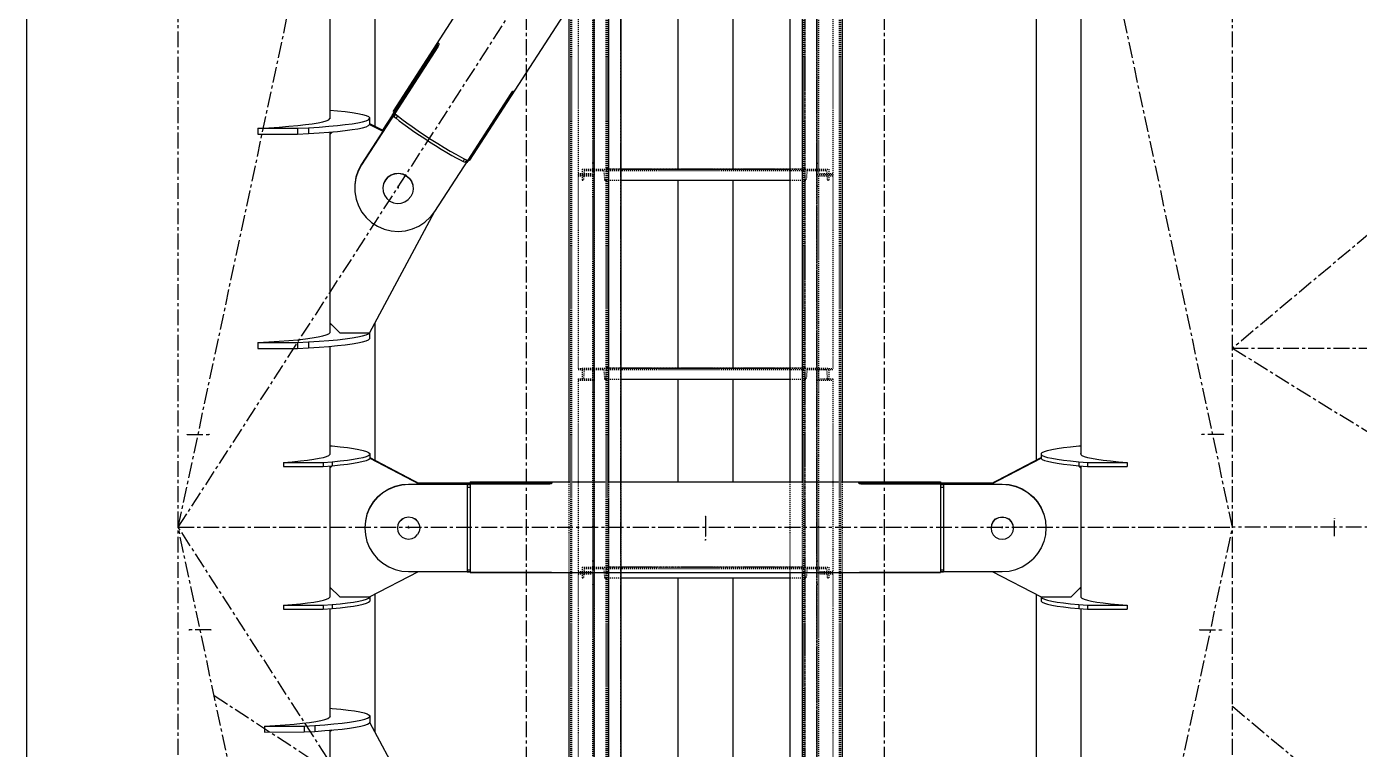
# Model space of a CAD drawing. Header units: millimetres. Extents: x 5143 to 30813, y 232 to 21408.
# Drawn here: x 22824 to 23494, y 7429 to 7792 of the extents above; entities that cross this region are included whole.
import ezdxf

# ---------------------------------------------------------------- set-up
doc = ezdxf.new("R2010")
doc.units = ezdxf.units.MM
doc.header["$LTSCALE"] = 0.25
for name, pattern in [('CENTER', [50.8, 31.75, -6.35, 6.35, -6.35]), ('XKITLINE00', [0]), ('XKITLINE02', [4, 2, -2]), ('XKITLINE03', [6, 3, -1, 1, -1])]:
    doc.linetypes.add(name, pattern=pattern)

msp = doc.modelspace()

# ---------------------------------------------------------------- linework, layer by layer
at = {"color": 8, "linetype": 'CENTER'}
for p, q in [((25173.61, 9090.27), (23430, 7630.27)), ((22900, 7286.23), (22900, 8951.04)), ((23430, 7286.23), (23430, 8951.04)), ((22900, 7540.27), (23075, 8360.27)), ((22900, 7540.27), (23430, 8360.27)), ((23430, 7540.27), (23255, 8360.27)), ((23075, 6431.43), (23075, 8100.54)), ((23255, 6431.43), (23255, 8100.54)), ((23010.5, 7711.75), (23010.5, 7710.72)), ((23430, 7630.27), (24815.89, 7630.27)), ((23430, 7630.27), (23720.98, 7450.27)), ((22904.48, 7586.93), (22915.43, 7586.96)), ((23425.51, 7586.93), (23414.56, 7586.96)), ((23165, 7545.81), (23165, 7535.82)), ((23165, 7543.85), (23165, 7533.86)), ((23481.24, 7535.77), (23481.24, 7544.77)), ((23075, 6720.27), (22900, 7540.27)), ((23430, 6720.27), (22900, 7540.27)), ((22900, 7540.27), (23430, 7540.27)), ((23015.8, 7539.92), (23015.8, 7540.63)), ((23255, 6720.27), (23430, 7540.27)), ((23314.2, 7540.63), (23314.2, 7539.92)), ((23672.68, 7540.27), (23430, 7540.27)), ((22916.48, 7488.7), (22905.53, 7488.67)), ((23413.51, 7488.7), (23424.46, 7488.67)), ((22918.04, 7455.72), (23351.52, 7172.55)), ((23430, 7450.27), (25173.61, 5990.27))]:
    msp.add_line(p, q, dxfattribs=at)
at = {"color": 8, "linetype": 'XKITLINE00'}
for p, q in [((22823.8, 8951.04), (22823.8, 7286.23)), ((22976.2, 8319.33), (22976.2, 7745.64)), ((23283.6, 8175.84), (23007.97, 7749.39)), ((23322.02, 8151.16), (23046.39, 7724.71)), ((23353.8, 8150.56), (23353.8, 7576.88)), ((22998.8, 7906.14), (22998.8, 7741.85)), ((23331.2, 7906.14), (23331.2, 7573.97)), ((23151.2, 7814.77), (23151.2, 7720.27)), ((23178.8, 7814.77), (23178.8, 7720.27)), ((23030.52, 7782.06), (22992.17, 7722.73)), ((23029.89, 7782.48), (23008.22, 7748.96)), ((23030.52, 7781.92), (23008.85, 7748.4)), ((23030.52, 7781.82), (23008.85, 7748.3)), ((23030.1, 7782.79), (23029.89, 7782.48)), ((23029.89, 7782.48), (23030.52, 7782.07)), ((23030.3, 7783.08), (23030.1, 7782.79)), ((23030.1, 7782.79), (23030.81, 7782.33)), ((23030.49, 7783.31), (23030.3, 7783.08)), ((23030.58, 7783.42), (23030.49, 7783.31)), ((23030.72, 7782.15), (23030.52, 7781.82)), ((23030.52, 7782.07), (23030.63, 7782)), ((23030.52, 7782.06), (23030.52, 7781.92)), ((23030.52, 7782.06), (23030.62, 7781.99)), ((23030.52, 7781.92), (23030.56, 7781.89)), ((23030.58, 7783.42), (23030.67, 7783.48)), ((23030.67, 7783.48), (23030.84, 7783.55)), ((23030.88, 7782.48), (23030.72, 7782.15)), ((23030.84, 7783.55), (23030.98, 7783.55)), ((23031, 7782.8), (23030.88, 7782.48)), ((23030.98, 7783.55), (23031.06, 7783.46)), ((23031.08, 7783.07), (23031, 7782.8)), ((23031.06, 7783.46), (23031.1, 7783.3)), ((23031.1, 7783.3), (23031.08, 7783.07)), ((23067.17, 7758.28), (23045.5, 7724.76)), ((23067.8, 7758.12), (23046.14, 7724.6)), ((23067.38, 7758.6), (23067.17, 7758.28)), ((23067.29, 7758.45), (23067.8, 7758.12)), ((23067.61, 7758.89), (23067.38, 7758.6)), ((23067.51, 7758.76), (23067.99, 7758.45)), ((23067.83, 7759.14), (23067.61, 7758.89)), ((23068.01, 7758.44), (23067.8, 7758.12)), ((23067.83, 7759.14), (23068.04, 7759.34)), ((23068.19, 7758.74), (23068.01, 7758.44)), ((23068.04, 7759.34), (23068.21, 7759.46)), ((23068.35, 7759), (23068.19, 7758.74)), ((23068.21, 7759.46), (23068.34, 7759.52)), ((23068.34, 7759.52), (23068.43, 7759.49)), ((23068.41, 7759.12), (23068.35, 7759)), ((23068.44, 7759.22), (23068.41, 7759.12)), ((23068.43, 7759.49), (23068.46, 7759.39)), ((23068.46, 7759.39), (23068.44, 7759.22)), ((22974.43, 7744.61), (22975.62, 7745.13)), ((22975.62, 7745.13), (22976.22, 7745.66)), ((22976.2, 7749.99), (22980.04, 7749.64)), ((22976.2, 7746.22), (22976.22, 7746.2)), ((22976.22, 7746.2), (22976.22, 7745.66)), ((22980.04, 7749.64), (22983.97, 7749.21)), ((22983.97, 7749.21), (22987.4, 7748.75)), ((22987.4, 7748.75), (22990.3, 7748.26)), ((22990.3, 7748.26), (22992.65, 7747.76)), ((23008.85, 7748.31), (22992.17, 7722.5)), ((22992.65, 7747.76), (22994.43, 7747.25)), ((22994.43, 7747.25), (22995.62, 7746.73)), ((22994.43, 7744.61), (22995.62, 7745.13)), ((22995.62, 7746.73), (22996.22, 7746.2)), ((22995.62, 7745.13), (22996.22, 7745.66)), ((22996.22, 7746.2), (22996.22, 7745.66)), ((22996.22, 7745.66), (22996.22, 7742.67)), ((23007.71, 7747.57), (23002.72, 7739.85)), ((23007.79, 7747.45), (23002.84, 7739.79)), ((23007.58, 7747.86), (23007.63, 7747.69)), ((23008.38, 7748.85), (23007.63, 7747.69)), ((23007.63, 7747.69), (23007.8, 7747.45)), ((23008.61, 7748.71), (23007.8, 7747.45)), ((23007.8, 7747.45), (23008.04, 7747.29)), ((23007.97, 7749.39), (23008.22, 7748.96)), ((23008.22, 7748.96), (23008.85, 7748.55)), ((23009.18, 7747.98), (23008.42, 7746.8)), ((23008.42, 7746.8), (23009.52, 7745.83)), ((23008.61, 7748.71), (23008.85, 7748.55)), ((23008.85, 7748.4), (23008.85, 7748.31)), ((23008.85, 7748.4), (23008.9, 7748.36)), ((23008.85, 7748.3), (23009.13, 7748.03)), ((23009.13, 7748.03), (23010.54, 7746.83)), ((23010.3, 7747.04), (23009.52, 7745.83)), ((23009.52, 7745.83), (23011.05, 7744.61)), ((23010.54, 7746.83), (23012.46, 7745.34)), ((23012.46, 7745.34), (23014.83, 7743.6)), ((22939.95, 7740.81), (22945.55, 7741.11)), ((22939.95, 7740.81), (22959.95, 7740.81)), ((22939.95, 7740.81), (22939.95, 7737.82)), ((22945.55, 7741.11), (22950.79, 7741.44)), ((22950.79, 7741.44), (22955.63, 7741.81)), ((22955.63, 7741.81), (22960.04, 7742.22)), ((22959.95, 7740.81), (22965.55, 7741.11)), ((22959.95, 7740.81), (22959.95, 7737.82)), ((22959.95, 7737.82), (22965.55, 7738.11)), ((22960.04, 7742.22), (22963.97, 7742.65)), ((22963.97, 7742.65), (22967.4, 7743.11)), ((22965.55, 7741.11), (22970.79, 7741.44)), ((22965.55, 7741.11), (22965.55, 7738.11)), ((22965.55, 7738.11), (22970.79, 7738.45)), ((22967.4, 7743.11), (22970.3, 7743.59)), ((22970.3, 7743.59), (22972.65, 7744.09)), ((22970.79, 7741.44), (22975.63, 7741.81)), ((22970.79, 7738.45), (22975.63, 7738.82)), ((22972.65, 7744.09), (22974.43, 7744.61)), ((22975.63, 7741.81), (22980.04, 7742.22)), ((22975.63, 7738.82), (22980.04, 7739.23)), ((22976.2, 7737.72), (22977.47, 7738.99)), ((22976.2, 7738.19), (22976.95, 7738.94)), ((22976.2, 7738.88), (22976.2, 7737.95)), ((22976.2, 7737.95), (22976.2, 7737.72)), ((22980.04, 7742.22), (22983.97, 7742.65)), ((22980.04, 7739.23), (22983.97, 7739.66)), ((22983.97, 7742.65), (22987.4, 7743.11)), ((22983.97, 7739.66), (22987.4, 7740.12)), ((22987.4, 7743.11), (22990.3, 7743.59)), ((22987.4, 7740.12), (22990.3, 7740.6)), ((22990.3, 7743.59), (22992.65, 7744.09)), ((22990.3, 7740.6), (22992.65, 7741.1)), ((22992.65, 7744.09), (22994.43, 7744.61)), ((22992.65, 7741.1), (22994.43, 7741.62)), ((22994.43, 7741.62), (22995.62, 7742.14)), ((22995.62, 7742.14), (22996.22, 7742.67)), ((22996.22, 7743.16), (23003.11, 7739.65)), ((22996.22, 7742.69), (23002.88, 7739.3)), ((23011.05, 7744.61), (23012.96, 7743.17)), ((23012.96, 7743.17), (23015.21, 7741.54)), ((23014.83, 7743.6), (23017.57, 7741.66)), ((23015.21, 7741.54), (23017.75, 7739.76)), ((23017.57, 7741.66), (23020.61, 7739.57)), ((23017.75, 7739.76), (23020.5, 7737.89)), ((23020.61, 7739.57), (23023.84, 7737.42)), ((22939.95, 7737.82), (22959.95, 7737.82)), ((22976.2, 7737.72), (22976.2, 7643.01)), ((23020.5, 7737.89), (23023.39, 7735.96)), ((23023.39, 7735.96), (23026.37, 7734.03)), ((23023.84, 7737.42), (23027.18, 7735.25)), ((23026.37, 7734.03), (23029.34, 7732.14)), ((23027.18, 7735.25), (23030.51, 7733.13)), ((23029.34, 7732.14), (23032.24, 7730.35)), ((23030.51, 7733.13), (23033.75, 7731.14)), ((23045.5, 7724.76), (23028.82, 7698.95)), ((23032.24, 7730.35), (23034.98, 7728.69)), ((23033.75, 7731.14), (23036.78, 7729.32)), ((23034.98, 7728.69), (23037.52, 7727.21)), ((23036.78, 7729.32), (23039.52, 7727.74)), ((23037.52, 7727.21), (23039.77, 7725.95)), ((23039.52, 7727.74), (23041.89, 7726.44)), ((23039.77, 7725.95), (23041.68, 7724.93)), ((23041.68, 7724.93), (23043.21, 7724.19)), ((23041.89, 7726.44), (23043.81, 7725.46)), ((23043.98, 7725.39), (23043.21, 7724.19)), ((23043.81, 7725.46), (23045.23, 7724.84)), ((23045.07, 7724.91), (23044.31, 7723.74)), ((23045.75, 7724.85), (23044.93, 7723.6)), ((23045.85, 7724.79), (23045.1, 7723.62)), ((23045.23, 7724.84), (23045.5, 7724.76)), ((23045.62, 7724.94), (23046.14, 7724.6)), ((23045.62, 7724.94), (23045.75, 7724.85)), ((23046.14, 7724.6), (23046.39, 7724.71)), ((22990.48, 7719.56), (22989.33, 7716.16)), ((22990.48, 7719.33), (22989.33, 7715.93)), ((22992.17, 7722.73), (22990.48, 7719.56)), ((22992.17, 7722.5), (22990.48, 7719.33)), ((22990.48, 7719.56), (22990.48, 7719.33)), ((22992.17, 7722.73), (22992.17, 7722.5)), ((23007.02, 7717.46), (23008.89, 7718.13)), ((23007.02, 7717.4), (23008.89, 7718.07)), ((23007.02, 7717.4), (23008.89, 7718.07)), ((23007.02, 7717.34), (23008.89, 7718)), ((23008.89, 7718.13), (23010.87, 7718.29)), ((23008.89, 7718.07), (23010.87, 7718.23)), ((23008.89, 7718.07), (23010.87, 7718.23)), ((23008.89, 7718), (23010.87, 7718.17)), ((23010.87, 7718.29), (23012.82, 7717.94)), ((23010.87, 7718.23), (23012.82, 7717.88)), ((23010.87, 7718.23), (23012.82, 7717.88)), ((23010.87, 7718.17), (23012.82, 7717.81)), ((23012.82, 7717.94), (23014.61, 7717.09)), ((23012.82, 7717.88), (23014.61, 7717.03)), ((23012.82, 7717.88), (23014.61, 7717.03)), ((23043.21, 7724.19), (23044.31, 7723.74)), ((23044.8, 7723.68), (23044.93, 7723.6)), ((23044.93, 7723.6), (23045.1, 7723.62)), ((22989.33, 7716.16), (22988.76, 7712.62)), ((22989.33, 7715.93), (22988.76, 7712.38)), ((22988.76, 7712.62), (22988.76, 7712.38)), ((22988.76, 7712.38), (22988.78, 7708.79)), ((23003.26, 7713.04), (23002.9, 7711.09)), ((23003.26, 7712.98), (23002.9, 7711.03)), ((23003.26, 7712.98), (23002.9, 7711.03)), ((23003.26, 7712.91), (23002.9, 7710.97)), ((23004.11, 7714.83), (23003.26, 7713.04)), ((23004.11, 7714.77), (23003.26, 7712.98)), ((23004.11, 7714.77), (23003.26, 7712.98)), ((23004.11, 7714.7), (23003.26, 7712.91)), ((23005.39, 7716.34), (23004.11, 7714.83)), ((23005.39, 7716.27), (23004.11, 7714.77)), ((23005.39, 7716.27), (23004.11, 7714.77)), ((23005.39, 7716.21), (23004.11, 7714.7)), ((23004.11, 7714.83), (23004.11, 7714.77)), ((23004.11, 7714.77), (23004.11, 7714.7)), ((23005.39, 7716.34), (23007.02, 7717.46)), ((23005.39, 7716.27), (23007.02, 7717.4)), ((23005.39, 7716.27), (23007.02, 7717.4)), ((23005.39, 7716.21), (23007.02, 7717.34)), ((23012.82, 7717.81), (23014.61, 7716.97)), ((23014.61, 7717.09), (23014.61, 7717.03)), ((23014.61, 7717.09), (23016.13, 7715.81)), ((23014.61, 7717.03), (23016.13, 7715.75)), ((23014.61, 7717.03), (23016.13, 7715.75)), ((23014.61, 7717.03), (23014.61, 7716.97)), ((23014.61, 7716.97), (23016.13, 7715.69)), ((23016.13, 7715.81), (23017.25, 7714.19)), ((23016.13, 7715.75), (23017.25, 7714.13)), ((23016.13, 7715.75), (23017.25, 7714.13)), ((23016.13, 7715.69), (23017.25, 7714.06)), ((23017.25, 7714.19), (23017.92, 7712.33)), ((23017.25, 7714.13), (23017.92, 7712.26)), ((23017.25, 7714.13), (23017.92, 7712.26)), ((23017.25, 7714.06), (23017.92, 7712.2)), ((23017.92, 7712.2), (23018.09, 7710.23)), ((23151.2, 7714.77), (23151.2, 7620.27)), ((23178.8, 7714.77), (23178.8, 7620.27)), ((22988.78, 7708.79), (22989.4, 7705.26)), ((22989.4, 7705.26), (22990.59, 7701.87)), ((23002.9, 7710.97), (23003.07, 7709)), ((23003.07, 7709), (23003.74, 7707.13)), ((23003.74, 7707.13), (23004.87, 7705.51)), ((23004.87, 7705.51), (23006.38, 7704.23)), ((23013.97, 7703.86), (23015.6, 7704.99)), ((23016.88, 7706.49), (23015.6, 7704.99)), ((23017.73, 7708.28), (23016.88, 7706.49)), ((23018.09, 7710.23), (23017.73, 7708.28)), ((22990.59, 7701.87), (22992.32, 7698.72)), ((22992.32, 7698.72), (22994.55, 7695.9)), ((23028.62, 7698.69), (22996.2, 7638.03)), ((23006.38, 7704.23), (23008.17, 7703.38)), ((23008.17, 7703.38), (23010.12, 7703.03)), ((23010.12, 7703.03), (23012.1, 7703.19)), ((23012.1, 7703.19), (23013.97, 7703.86)), ((23028.82, 7698.95), (23026.63, 7696.11)), ((22994.55, 7695.9), (22997.21, 7693.49)), ((22997.21, 7693.49), (23000.24, 7691.55)), ((23000.24, 7691.55), (23003.55, 7690.13)), ((23017.7, 7690.22), (23020.99, 7691.68)), ((23020.99, 7691.68), (23023.99, 7693.66)), ((23023.99, 7693.66), (23026.63, 7696.11)), ((23003.55, 7690.13), (23007.04, 7689.27)), ((23007.04, 7689.27), (23010.63, 7688.99)), ((23010.63, 7688.99), (23014.22, 7689.31)), ((23014.22, 7689.31), (23017.7, 7690.22)), ((22974.43, 7636.94), (22975.62, 7637.47)), ((22975.62, 7637.47), (22976.22, 7638)), ((22976.2, 7643.01), (22976.2, 7637.98)), ((22976.2, 7643.01), (22981.2, 7638.03)), ((22976.2, 7642.33), (22976.95, 7642.26)), ((22976.2, 7638.55), (22976.22, 7638.53)), ((22976.22, 7638.53), (22976.22, 7638)), ((22981.2, 7638.03), (22996.2, 7638.03)), ((22994.43, 7636.94), (22995.62, 7637.47)), ((22995.62, 7637.47), (22996.22, 7638)), ((22996.22, 7638.08), (22996.22, 7638)), ((22996.22, 7638), (22996.22, 7635.01)), ((22998.8, 7642.89), (22998.8, 7573.97)), ((22939.95, 7633.14), (22945.55, 7633.44)), ((22939.95, 7633.14), (22959.95, 7633.14)), ((22939.95, 7633.14), (22939.95, 7630.15)), ((22945.55, 7633.44), (22950.79, 7633.78)), ((22950.79, 7633.78), (22955.63, 7634.15)), ((22955.63, 7634.15), (22960.04, 7634.55)), ((22959.95, 7633.14), (22965.55, 7633.44)), ((22959.95, 7633.14), (22959.95, 7630.15)), ((22960.04, 7634.55), (22963.97, 7634.99)), ((22963.97, 7634.99), (22967.4, 7635.45)), ((22965.55, 7633.44), (22970.79, 7633.78)), ((22965.55, 7633.44), (22965.55, 7630.45)), ((22965.55, 7630.45), (22970.79, 7630.79)), ((22967.4, 7635.45), (22970.3, 7635.93)), ((22970.3, 7635.93), (22972.65, 7636.43)), ((22970.79, 7633.78), (22975.63, 7634.15)), ((22970.79, 7630.79), (22975.63, 7631.16)), ((22972.65, 7636.43), (22974.43, 7636.94)), ((22975.63, 7634.15), (22980.04, 7634.55)), ((22975.63, 7631.16), (22980.04, 7631.56)), ((22976.2, 7631.21), (22976.2, 7576.88)), ((22980.04, 7634.55), (22983.97, 7634.99)), ((22980.04, 7631.56), (22983.97, 7632)), ((22983.97, 7634.99), (22987.4, 7635.45)), ((22983.97, 7632), (22987.4, 7632.46)), ((22987.4, 7635.45), (22990.3, 7635.93)), ((22987.4, 7632.46), (22990.3, 7632.94)), ((22990.3, 7635.93), (22992.65, 7636.43)), ((22990.3, 7632.94), (22992.65, 7633.44)), ((22992.65, 7636.43), (22994.43, 7636.94)), ((22992.65, 7633.44), (22994.43, 7633.95)), ((22994.43, 7633.95), (22995.62, 7634.48)), ((22995.62, 7634.48), (22996.22, 7635.01)), ((22939.95, 7630.15), (22959.95, 7630.15)), ((22959.95, 7630.15), (22965.55, 7630.45)), ((23151.2, 7614.77), (23151.2, 7563.05)), ((23178.8, 7614.77), (23178.8, 7563.05)), ((22976.2, 7581.22), (22977.34, 7581.13)), ((22976.2, 7577.44), (22976.23, 7577.41)), ((22976.23, 7577.41), (22976.23, 7576.9)), ((22977.34, 7581.13), (22981.4, 7580.73)), ((22981.4, 7580.73), (22985.01, 7580.31)), ((22985.01, 7580.31), (22988.16, 7579.86)), ((22988.16, 7579.86), (22990.81, 7579.4)), ((22990.81, 7579.4), (22992.96, 7578.92)), ((22992.96, 7578.92), (22994.59, 7578.42)), ((22994.59, 7578.42), (22995.68, 7577.92)), ((22995.68, 7577.92), (22996.23, 7577.41)), ((22996.23, 7577.41), (22996.23, 7576.9)), ((23333.76, 7577.41), (23334.31, 7577.92)), ((23333.76, 7577.41), (23333.76, 7576.9)), ((23334.31, 7577.92), (23335.4, 7578.42)), ((23335.4, 7578.42), (23337.03, 7578.92)), ((23337.03, 7578.92), (23339.18, 7579.4)), ((23339.18, 7579.4), (23341.83, 7579.86)), ((23341.83, 7579.86), (23344.98, 7580.31)), ((23344.98, 7580.31), (23348.59, 7580.73)), ((23348.59, 7580.73), (23352.65, 7581.13)), ((23352.65, 7581.13), (23353.8, 7581.22)), ((23353.76, 7577.41), (23353.8, 7577.44)), ((23353.76, 7577.41), (23353.76, 7576.9)), ((22952.88, 7572.83), (22957.34, 7573.19)), ((22952.88, 7572.83), (22952.88, 7570.83)), ((22952.88, 7572.83), (22972.88, 7572.83)), ((22952.88, 7570.83), (22972.88, 7570.83)), ((22957.34, 7573.19), (22961.4, 7573.59)), ((22961.4, 7573.59), (22965.01, 7574.01)), ((22965.01, 7574.01), (22968.16, 7574.46)), ((22968.16, 7574.46), (22970.81, 7574.92)), ((22970.81, 7574.92), (22972.96, 7575.4)), ((22972.88, 7572.83), (22977.34, 7573.19)), ((22972.88, 7572.83), (22972.88, 7570.83)), ((22972.88, 7570.83), (22977.34, 7571.2)), ((22972.96, 7575.4), (22974.59, 7575.9)), ((22974.59, 7575.9), (22975.68, 7576.4)), ((22975.68, 7576.4), (22976.23, 7576.9)), ((22976.2, 7570.02), (22977.38, 7571.2)), ((22976.2, 7570.34), (22977.03, 7571.17)), ((22976.2, 7571.11), (22976.2, 7570.18)), ((22977.34, 7573.19), (22981.4, 7573.59)), ((22977.34, 7573.19), (22977.34, 7571.2)), ((22977.34, 7571.2), (22981.4, 7571.6)), ((22981.4, 7573.59), (22985.01, 7574.01)), ((22981.4, 7571.6), (22985.01, 7572.02)), ((22985.01, 7574.01), (22988.16, 7574.46)), ((22985.01, 7572.02), (22988.16, 7572.46)), ((22988.16, 7574.46), (22990.81, 7574.92)), ((22988.16, 7572.46), (22990.81, 7572.93)), ((22990.81, 7574.92), (22992.96, 7575.4)), ((22990.81, 7572.93), (22992.96, 7573.41)), ((22992.96, 7575.4), (22994.59, 7575.9)), ((22992.96, 7573.41), (22994.59, 7573.9)), ((22994.59, 7575.9), (22995.68, 7576.4)), ((22994.59, 7573.9), (22995.68, 7574.4)), ((22995.68, 7576.4), (22996.23, 7576.9)), ((22995.68, 7574.4), (22996.23, 7574.91)), ((22996.23, 7576.9), (22996.23, 7574.91)), ((22996.23, 7575.31), (23021.86, 7562.01)), ((22996.23, 7574.99), (23021.25, 7562.01)), ((23308.13, 7562.01), (23333.76, 7575.31)), ((23308.74, 7562.01), (23333.76, 7574.99)), ((23333.76, 7576.9), (23333.76, 7574.91)), ((23333.76, 7576.9), (23334.31, 7576.4)), ((23333.76, 7574.91), (23334.31, 7574.4)), ((23334.31, 7576.4), (23335.4, 7575.9)), ((23334.31, 7574.4), (23335.4, 7573.9)), ((23335.4, 7575.9), (23337.03, 7575.4)), ((23335.4, 7573.9), (23337.03, 7573.41)), ((23337.03, 7575.4), (23339.18, 7574.92)), ((23337.03, 7573.41), (23339.18, 7572.93)), ((23339.18, 7574.92), (23341.83, 7574.46)), ((23339.18, 7572.93), (23341.83, 7572.46)), ((23341.83, 7574.46), (23344.98, 7574.01)), ((23341.83, 7572.46), (23344.98, 7572.02)), ((23344.98, 7574.01), (23348.59, 7573.59)), ((23344.98, 7572.02), (23348.59, 7571.6)), ((23348.59, 7573.59), (23352.65, 7573.19)), ((23348.59, 7571.6), (23352.65, 7571.2)), ((23352.61, 7571.2), (23353.8, 7570.02)), ((23352.65, 7573.19), (23352.65, 7571.2)), ((23352.65, 7573.19), (23357.11, 7572.83)), ((23352.65, 7571.2), (23357.11, 7570.83)), ((23352.96, 7571.17), (23353.8, 7570.34)), ((23353.76, 7576.9), (23354.31, 7576.4)), ((23353.8, 7571.11), (23353.8, 7570.18)), ((23354.31, 7576.4), (23355.4, 7575.9)), ((23355.4, 7575.9), (23357.03, 7575.4)), ((23357.03, 7575.4), (23359.18, 7574.92)), ((23357.11, 7572.83), (23357.11, 7570.83)), ((23357.11, 7572.83), (23377.11, 7572.83)), ((23357.11, 7570.83), (23377.11, 7570.83)), ((23359.18, 7574.92), (23361.83, 7574.46)), ((23361.83, 7574.46), (23364.98, 7574.01)), ((23364.98, 7574.01), (23368.59, 7573.59)), ((23368.59, 7573.59), (23372.65, 7573.19)), ((23372.65, 7573.19), (23377.11, 7572.83)), ((23377.11, 7572.83), (23377.11, 7570.83)), ((22976.2, 7570.18), (22976.2, 7570.02)), ((22976.2, 7570.02), (22976.2, 7510.21)), ((23353.8, 7570.18), (23353.8, 7570.02)), ((23353.8, 7570.02), (23353.8, 7510.21)), ((23000.24, 7555.59), (23002.86, 7557.82)), ((23000.24, 7555.43), (23002.86, 7557.66)), ((23002.86, 7557.82), (23005.81, 7559.62)), ((23002.86, 7557.66), (23005.81, 7559.46)), ((23005.81, 7559.62), (23009, 7560.94)), ((23005.81, 7559.46), (23009, 7560.78)), ((23009, 7560.94), (23012.35, 7561.74)), ((23009, 7560.78), (23012.35, 7561.58)), ((23012.35, 7561.74), (23015.8, 7562.01)), ((23012.35, 7561.58), (23015.8, 7561.85)), ((23012.35, 7561.74), (23012.35, 7561.58)), ((23015.8, 7562.01), (23046.8, 7562.01)), ((23015.8, 7562.01), (23015.8, 7561.85)), ((23015.8, 7561.85), (23046.8, 7561.85)), ((23020.8, 7562.56), (23045.3, 7562.56)), ((23021.1, 7562.4), (23045.3, 7562.4)), ((23045.3, 7562.62), (23046.8, 7562.62)), ((23045.3, 7562.62), (23045.3, 7562.02)), ((23045.3, 7562.43), (23046.8, 7562.43)), ((23045.3, 7562.24), (23046.8, 7562.24)), ((23045.3, 7561.71), (23045.3, 7520.14)), ((23045.3, 7561.71), (23046.8, 7561.71)), ((23045.3, 7560.43), (23046.8, 7560.43)), ((23046.8, 7563.05), (23283.2, 7563.05)), ((23046.8, 7563.05), (23046.8, 7562.18)), ((23046.8, 7562.66), (23086.8, 7562.66)), ((23046.8, 7562.24), (23046.8, 7562.18)), ((23046.8, 7562.18), (23046.8, 7521.67)), ((23046.8, 7562.18), (23086.8, 7562.18)), ((23086.8, 7562.66), (23087.11, 7562.65)), ((23086.8, 7562.66), (23086.8, 7562.18)), ((23086.8, 7562.18), (23087.11, 7562.19)), ((23087.11, 7562.65), (23087.39, 7562.63)), ((23087.11, 7562.65), (23087.11, 7562.19)), ((23087.11, 7562.19), (23087.39, 7562.24)), ((23087.39, 7562.63), (23087.63, 7562.59)), ((23087.39, 7562.24), (23087.63, 7562.31)), ((23087.63, 7562.59), (23087.8, 7562.55)), ((23087.63, 7562.31), (23087.8, 7562.39)), ((23087.8, 7562.55), (23087.88, 7562.5)), ((23087.8, 7562.39), (23087.88, 7562.45)), ((23087.88, 7562.5), (23087.88, 7562.45)), ((23242.11, 7562.5), (23242.19, 7562.55)), ((23242.11, 7562.5), (23242.11, 7562.45)), ((23242.11, 7562.45), (23242.19, 7562.39)), ((23242.19, 7562.55), (23242.36, 7562.59)), ((23242.19, 7562.39), (23242.36, 7562.31)), ((23242.36, 7562.59), (23242.6, 7562.63)), ((23242.36, 7562.31), (23242.6, 7562.24)), ((23242.6, 7562.63), (23242.89, 7562.65)), ((23242.6, 7562.24), (23242.89, 7562.19)), ((23242.89, 7562.65), (23243.2, 7562.66)), ((23242.89, 7562.65), (23242.89, 7562.19)), ((23242.89, 7562.19), (23243.2, 7562.18)), ((23243.2, 7562.66), (23283.2, 7562.66)), ((23243.2, 7562.66), (23243.2, 7562.18)), ((23243.2, 7562.18), (23283.2, 7562.18)), ((23283.2, 7563.05), (23283.2, 7562.18)), ((23283.2, 7562.62), (23284.7, 7562.62)), ((23283.2, 7562.43), (23284.7, 7562.43)), ((23283.2, 7562.24), (23283.2, 7562.18)), ((23283.2, 7562.24), (23284.7, 7562.24)), ((23283.2, 7562.18), (23283.2, 7521.67)), ((23283.2, 7562.01), (23314.2, 7562.01)), ((23283.2, 7561.85), (23314.2, 7561.85)), ((23283.2, 7561.71), (23284.7, 7561.71)), ((23283.2, 7560.43), (23284.7, 7560.43)), ((23284.7, 7562.62), (23284.7, 7562.56)), ((23284.7, 7562.56), (23309.19, 7562.56)), ((23284.7, 7562.56), (23284.7, 7562.02)), ((23284.7, 7562.4), (23308.89, 7562.4)), ((23284.7, 7561.71), (23284.7, 7520.14)), ((23314.2, 7562.01), (23317.64, 7561.74)), ((23314.2, 7562.01), (23314.2, 7561.85)), ((23314.2, 7561.85), (23317.64, 7561.58)), ((23317.64, 7561.74), (23317.64, 7561.58)), ((23317.64, 7561.74), (23320.99, 7560.94)), ((23317.64, 7561.58), (23320.99, 7560.78)), ((23320.99, 7560.94), (23324.18, 7559.62)), ((23320.99, 7560.78), (23324.18, 7559.46)), ((23324.18, 7559.62), (23327.13, 7557.82)), ((23324.18, 7559.46), (23327.13, 7557.66)), ((23327.13, 7557.82), (23329.75, 7555.59)), ((23327.13, 7557.66), (23329.75, 7555.43)), ((22998, 7552.97), (22996.19, 7550.03)), ((22998, 7552.81), (22996.19, 7549.88)), ((23000.24, 7555.59), (22998, 7552.97)), ((23000.24, 7555.43), (22998, 7552.81)), ((23329.75, 7555.59), (23331.99, 7552.97)), ((23329.75, 7555.43), (23331.99, 7552.81)), ((23331.99, 7552.97), (23333.8, 7550.03)), ((23331.99, 7552.81), (23333.8, 7549.88)), ((22994.87, 7546.85), (22994.07, 7543.51)), ((22994.87, 7546.7), (22994.07, 7543.35)), ((22996.19, 7550.03), (22994.87, 7546.85)), ((22996.19, 7549.88), (22994.87, 7546.7)), ((23011.26, 7543.2), (23012.5, 7544.44)), ((23011.26, 7543.14), (23012.5, 7544.37)), ((23012.5, 7544.44), (23014.06, 7545.23)), ((23012.5, 7544.37), (23014.06, 7545.17)), ((23014.06, 7545.23), (23015.8, 7545.5)), ((23014.06, 7545.17), (23015.8, 7545.44)), ((23015.8, 7545.5), (23015.8, 7545.44)), ((23015.8, 7545.5), (23017.53, 7545.23)), ((23015.8, 7545.44), (23017.53, 7545.17)), ((23017.53, 7545.23), (23019.09, 7544.44)), ((23017.53, 7545.17), (23019.09, 7544.37)), ((23019.09, 7544.44), (23020.33, 7543.2)), ((23019.09, 7544.37), (23020.33, 7543.14)), ((23309.66, 7543.2), (23310.9, 7544.44)), ((23309.66, 7543.14), (23310.9, 7544.37)), ((23309.66, 7543.14), (23310.9, 7544.37)), ((23309.66, 7543.08), (23310.9, 7544.31)), ((23310.9, 7544.44), (23312.46, 7545.23)), ((23310.9, 7544.37), (23312.46, 7545.17)), ((23310.9, 7544.37), (23312.46, 7545.17)), ((23310.9, 7544.31), (23312.46, 7545.1)), ((23312.46, 7545.23), (23314.2, 7545.5)), ((23312.46, 7545.17), (23314.2, 7545.44)), ((23312.46, 7545.17), (23314.2, 7545.44)), ((23312.46, 7545.1), (23314.2, 7545.38)), ((23314.2, 7545.5), (23314.2, 7545.44)), ((23314.2, 7545.5), (23315.93, 7545.23)), ((23314.2, 7545.44), (23315.93, 7545.17)), ((23314.2, 7545.44), (23314.2, 7545.38)), ((23314.2, 7545.44), (23315.93, 7545.17)), ((23314.2, 7545.38), (23315.93, 7545.1)), ((23315.93, 7545.23), (23317.49, 7544.44)), ((23315.93, 7545.17), (23317.49, 7544.37)), ((23315.93, 7545.17), (23317.49, 7544.37)), ((23315.93, 7545.1), (23317.49, 7544.31)), ((23317.49, 7544.44), (23318.73, 7543.2)), ((23317.49, 7544.37), (23318.73, 7543.14)), ((23317.49, 7544.37), (23318.73, 7543.14)), ((23317.49, 7544.31), (23318.73, 7543.08)), ((23333.8, 7550.03), (23335.12, 7546.85)), ((23333.8, 7549.88), (23335.12, 7546.7)), ((23335.12, 7546.85), (23335.92, 7543.51)), ((23335.12, 7546.7), (23335.92, 7543.35)), ((22994.07, 7543.51), (22993.8, 7540.08)), ((22994.07, 7543.35), (22993.8, 7539.92)), ((22993.8, 7539.92), (22994.07, 7536.49)), ((23010.47, 7541.65), (23010.2, 7539.92)), ((23010.47, 7541.58), (23010.2, 7539.86)), ((23010.2, 7539.86), (23010.47, 7538.13)), ((23011.26, 7543.2), (23010.47, 7541.65)), ((23011.26, 7543.14), (23010.47, 7541.58)), ((23010.47, 7538.13), (23011.26, 7536.58)), ((23020.33, 7543.2), (23021.12, 7541.65)), ((23020.33, 7543.14), (23021.12, 7541.58)), ((23021.12, 7538.13), (23020.33, 7536.58)), ((23021.12, 7541.65), (23021.4, 7539.92)), ((23021.12, 7541.58), (23021.4, 7539.86)), ((23021.4, 7539.86), (23021.12, 7538.13)), ((23308.87, 7541.65), (23308.6, 7539.92)), ((23308.87, 7541.58), (23308.6, 7539.86)), ((23308.87, 7541.58), (23308.6, 7539.86)), ((23308.87, 7541.52), (23308.6, 7539.79)), ((23308.6, 7539.79), (23308.87, 7538.07)), ((23309.66, 7543.2), (23308.87, 7541.65)), ((23309.66, 7543.14), (23308.87, 7541.58)), ((23309.66, 7543.14), (23308.87, 7541.58)), ((23309.66, 7543.08), (23308.87, 7541.52)), ((23308.87, 7538.07), (23309.66, 7536.51)), ((23318.73, 7543.2), (23319.52, 7541.65)), ((23318.73, 7543.14), (23319.52, 7541.58)), ((23318.73, 7543.14), (23319.52, 7541.58)), ((23318.73, 7543.08), (23319.52, 7541.52)), ((23319.52, 7538.07), (23318.73, 7536.51)), ((23319.52, 7541.65), (23319.8, 7539.92)), ((23319.52, 7541.58), (23319.8, 7539.86)), ((23319.52, 7541.58), (23319.8, 7539.86)), ((23319.52, 7541.52), (23319.8, 7539.79)), ((23319.8, 7539.79), (23319.52, 7538.07)), ((23335.92, 7543.51), (23336.2, 7540.08)), ((23335.92, 7543.35), (23336.2, 7539.92)), ((23336.2, 7539.92), (23335.92, 7536.49)), ((22994.07, 7536.49), (22994.87, 7533.14)), ((22994.87, 7533.14), (22996.19, 7529.96)), ((23011.26, 7536.58), (23012.5, 7535.34)), ((23012.5, 7535.34), (23014.06, 7534.55)), ((23014.06, 7534.55), (23015.8, 7534.27)), ((23015.8, 7534.27), (23017.53, 7534.55)), ((23017.53, 7534.55), (23019.09, 7535.34)), ((23019.09, 7535.34), (23020.33, 7536.58)), ((23309.66, 7536.51), (23310.9, 7535.28)), ((23310.9, 7535.28), (23312.46, 7534.48)), ((23312.46, 7534.48), (23314.2, 7534.21)), ((23314.2, 7534.21), (23315.93, 7534.48)), ((23315.93, 7534.48), (23317.49, 7535.28)), ((23317.49, 7535.28), (23318.73, 7536.51)), ((23335.12, 7533.14), (23333.8, 7529.96)), ((23335.92, 7536.49), (23335.12, 7533.14)), ((22996.19, 7529.96), (22998, 7527.03)), ((22998, 7527.03), (23000.24, 7524.41)), ((23000.24, 7524.41), (23002.86, 7522.18)), ((23327.13, 7522.18), (23329.75, 7524.41)), ((23331.99, 7527.03), (23329.75, 7524.41)), ((23333.8, 7529.96), (23331.99, 7527.03)), ((22996.2, 7505.23), (23020.8, 7517.99)), ((23002.86, 7522.18), (23005.81, 7520.38)), ((23005.81, 7520.38), (23009, 7519.06)), ((23009, 7519.06), (23012.35, 7518.26)), ((23012.35, 7518.26), (23015.8, 7517.99)), ((23015.8, 7517.99), (23046.8, 7517.99)), ((23045.3, 7520.14), (23045.3, 7518.11)), ((23045.3, 7518.85), (23046.8, 7518.85)), ((23045.3, 7518.11), (23046.8, 7518.11)), ((23045.3, 7517.99), (23045.3, 7517.93)), ((23045.3, 7517.93), (23046.8, 7517.93)), ((23046.8, 7521.67), (23046.8, 7517.65)), ((23046.8, 7517.65), (23086.8, 7517.65)), ((23046.8, 7517.65), (23046.8, 7517.52)), ((23046.8, 7517.52), (23086.8, 7517.52)), ((23046.8, 7517.52), (23046.8, 7517.5)), ((23046.8, 7517.52), (23046.8, 7517.5)), ((23046.8, 7517.5), (23283.2, 7517.5)), ((23086.8, 7517.65), (23087.11, 7517.64)), ((23086.8, 7517.65), (23086.8, 7517.52)), ((23086.8, 7517.52), (23087.11, 7517.52)), ((23087.11, 7517.64), (23087.11, 7517.52)), ((23087.11, 7517.64), (23087.39, 7517.62)), ((23087.11, 7517.52), (23087.39, 7517.52)), ((23087.39, 7517.62), (23087.63, 7517.58)), ((23087.39, 7517.52), (23087.63, 7517.52)), ((23087.63, 7517.58), (23087.8, 7517.53)), ((23087.63, 7517.52), (23087.8, 7517.52)), ((23242.19, 7517.53), (23242.36, 7517.58)), ((23242.19, 7517.52), (23242.36, 7517.52)), ((23242.36, 7517.58), (23242.6, 7517.62)), ((23242.36, 7517.52), (23242.6, 7517.52)), ((23242.6, 7517.62), (23242.89, 7517.64)), ((23242.6, 7517.52), (23242.89, 7517.52)), ((23242.89, 7517.64), (23243.2, 7517.65)), ((23242.89, 7517.64), (23242.89, 7517.52)), ((23242.89, 7517.52), (23243.2, 7517.52)), ((23243.2, 7517.65), (23283.2, 7517.65)), ((23243.2, 7517.65), (23243.2, 7517.52)), ((23243.2, 7517.52), (23283.2, 7517.52)), ((23283.2, 7521.67), (23283.2, 7517.65)), ((23283.2, 7518.85), (23284.7, 7518.85)), ((23283.2, 7518.11), (23284.7, 7518.11)), ((23283.2, 7517.99), (23314.2, 7517.99)), ((23283.2, 7517.93), (23284.7, 7517.93)), ((23283.2, 7517.65), (23283.2, 7517.5)), ((23284.7, 7520.14), (23284.7, 7518.11)), ((23284.7, 7517.99), (23284.7, 7517.93)), ((23309.19, 7517.99), (23333.8, 7505.23)), ((23314.2, 7517.99), (23317.64, 7518.26)), ((23317.64, 7518.26), (23320.99, 7519.06)), ((23320.99, 7519.06), (23324.18, 7520.38)), ((23324.18, 7520.38), (23327.13, 7522.18)), ((22976.2, 7510.21), (22976.2, 7505.1)), ((22976.2, 7510.21), (22981.2, 7505.23)), ((23151.2, 7514.77), (23151.2, 7420.27)), ((23178.8, 7514.77), (23178.8, 7420.27)), ((23348.8, 7505.23), (23353.8, 7510.21)), ((23353.8, 7510.21), (23353.8, 7505.1)), ((22970.81, 7503.15), (22972.96, 7503.63)), ((22972.96, 7503.63), (22974.59, 7504.12)), ((22974.59, 7504.12), (22975.68, 7504.62)), ((22975.68, 7504.62), (22976.23, 7505.13)), ((22976.2, 7509.44), (22977.03, 7509.37)), ((22976.2, 7505.67), (22976.23, 7505.64)), ((22976.23, 7505.64), (22976.23, 7505.13)), ((22981.2, 7505.23), (22996.2, 7505.23)), ((22990.81, 7503.15), (22992.96, 7503.63)), ((22992.96, 7503.63), (22994.59, 7504.12)), ((22994.59, 7504.12), (22995.68, 7504.62)), ((22995.68, 7504.62), (22996.23, 7505.13)), ((22996.23, 7505.24), (22996.23, 7503.13)), ((22998.8, 7506.57), (22998.8, 7437.38)), ((23331.2, 7506.57), (23331.2, 7203.35)), ((23333.76, 7505.24), (23333.76, 7503.13)), ((23333.76, 7505.13), (23334.31, 7504.62)), ((23333.8, 7505.23), (23348.8, 7505.23)), ((23334.31, 7504.62), (23335.4, 7504.12)), ((23335.4, 7504.12), (23337.03, 7503.63)), ((23337.03, 7503.63), (23339.18, 7503.15)), ((23352.96, 7509.38), (23353.8, 7509.44)), ((23353.76, 7505.64), (23353.8, 7505.67)), ((23353.76, 7505.64), (23353.76, 7505.13)), ((23353.76, 7505.13), (23354.31, 7504.62)), ((23354.31, 7504.62), (23355.4, 7504.12)), ((23355.4, 7504.12), (23357.03, 7503.63)), ((23357.03, 7503.63), (23359.18, 7503.15)), ((22952.88, 7501.05), (22957.34, 7501.42)), ((22952.88, 7501.05), (22952.88, 7499.06)), ((22952.88, 7501.05), (22972.88, 7501.05)), ((22952.88, 7499.06), (22972.88, 7499.06)), ((22957.34, 7501.42), (22961.4, 7501.81)), ((22961.4, 7501.81), (22965.01, 7502.24)), ((22965.01, 7502.24), (22968.16, 7502.68)), ((22968.16, 7502.68), (22970.81, 7503.15)), ((22972.88, 7501.05), (22977.34, 7501.42)), ((22972.88, 7501.05), (22972.88, 7499.06)), ((22972.88, 7499.06), (22977.34, 7499.42)), ((22976.2, 7499.33), (22976.2, 7445.07)), ((22977.34, 7501.42), (22981.4, 7501.81)), ((22977.34, 7501.42), (22977.34, 7499.42)), ((22977.34, 7499.42), (22981.4, 7499.82)), ((22981.4, 7501.81), (22985.01, 7502.24)), ((22981.4, 7499.82), (22985.01, 7500.24)), ((22985.01, 7502.24), (22988.16, 7502.68)), ((22985.01, 7500.24), (22988.16, 7500.69)), ((22988.16, 7502.68), (22990.81, 7503.15)), ((22988.16, 7500.69), (22990.81, 7501.15)), ((22990.81, 7501.15), (22992.96, 7501.63)), ((22992.96, 7501.63), (22994.59, 7502.13)), ((22994.59, 7502.13), (22995.68, 7502.63)), ((22995.68, 7502.63), (22996.23, 7503.13)), ((23333.76, 7503.13), (23334.31, 7502.63)), ((23334.31, 7502.63), (23335.4, 7502.13)), ((23335.4, 7502.13), (23337.03, 7501.63)), ((23337.03, 7501.63), (23339.18, 7501.15)), ((23339.18, 7503.15), (23341.83, 7502.68)), ((23339.18, 7501.15), (23341.83, 7500.69)), ((23341.83, 7502.68), (23344.98, 7502.24)), ((23341.83, 7500.69), (23344.98, 7500.24)), ((23344.98, 7502.24), (23348.59, 7501.81)), ((23344.98, 7500.24), (23348.59, 7499.82)), ((23348.59, 7501.81), (23352.65, 7501.42)), ((23348.59, 7499.82), (23352.65, 7499.42)), ((23352.65, 7501.42), (23352.65, 7499.42)), ((23352.65, 7501.42), (23357.11, 7501.05)), ((23352.65, 7499.42), (23357.11, 7499.06)), ((23353.8, 7499.33), (23353.8, 7286.23)), ((23357.11, 7501.05), (23357.11, 7499.06)), ((23357.11, 7501.05), (23377.11, 7501.05)), ((23357.11, 7499.06), (23377.11, 7499.06)), ((23359.18, 7503.15), (23361.83, 7502.68)), ((23361.83, 7502.68), (23364.98, 7502.24)), ((23364.98, 7502.24), (23368.59, 7501.81)), ((23368.59, 7501.81), (23372.65, 7501.42)), ((23372.65, 7501.42), (23377.11, 7501.05)), ((23377.11, 7501.05), (23377.11, 7499.06)), ((22969.17, 7442.68), (22971.75, 7443.18)), ((22971.75, 7443.18), (22973.76, 7443.69)), ((22973.76, 7443.69), (22975.2, 7444.21)), ((22975.2, 7444.21), (22976.04, 7444.74)), ((22976.29, 7445.27), (22976.04, 7444.74)), ((22976.2, 7449.36), (22977.46, 7449.25)), ((22976.2, 7445.4), (22976.29, 7445.27)), ((22977.46, 7449.25), (22981.67, 7448.84)), ((22981.67, 7448.84), (22985.4, 7448.39)), ((22985.4, 7448.39), (22988.62, 7447.92)), ((22988.62, 7447.92), (22991.3, 7447.44)), ((22989.14, 7442.77), (22991.72, 7443.26)), ((22991.3, 7447.44), (22993.41, 7446.93)), ((22991.72, 7443.26), (22993.74, 7443.77)), ((22993.41, 7446.93), (22994.95, 7446.41)), ((22993.74, 7443.77), (22995.17, 7444.29)), ((22994.95, 7446.41), (22995.9, 7445.88)), ((22995.17, 7444.29), (22996.01, 7444.82)), ((22995.9, 7445.88), (22996.26, 7445.35)), ((22996.26, 7445.35), (22996.01, 7444.82)), ((22996.26, 7445.35), (22996.26, 7442.36)), ((22943.29, 7440.27), (22948.68, 7440.59)), ((22943.29, 7440.27), (22963.26, 7440.35)), ((22943.29, 7440.27), (22943.29, 7437.28)), ((22943.29, 7437.28), (22963.26, 7437.36)), ((22948.68, 7440.59), (22953.69, 7440.95)), ((22953.69, 7440.95), (22958.28, 7441.34)), ((22958.28, 7441.34), (22962.41, 7441.76)), ((22962.41, 7441.76), (22966.05, 7442.21)), ((22963.26, 7440.35), (22968.65, 7440.67)), ((22963.26, 7440.35), (22963.26, 7437.36)), ((22963.26, 7437.36), (22968.65, 7437.68)), ((22966.05, 7442.21), (22969.17, 7442.68)), ((22968.65, 7440.67), (22973.67, 7441.03)), ((22968.65, 7440.67), (22968.65, 7437.68)), ((22968.65, 7437.68), (22973.67, 7438.04)), ((22973.67, 7441.03), (22978.25, 7441.42)), ((22973.67, 7438.04), (22978.25, 7438.43)), ((22977.15, 7438.34), (22976.2, 7437.38)), ((22976.2, 7438.26), (22976.2, 7337.41)), ((22976.3, 7438.26), (22976.2, 7438.16)), ((22978.25, 7441.42), (22982.38, 7441.84)), ((22978.25, 7438.43), (22982.38, 7438.85)), ((22982.38, 7441.84), (22986.02, 7442.29)), ((22982.38, 7438.85), (22986.02, 7439.3)), ((22986.02, 7442.29), (22989.14, 7442.77)), ((22986.02, 7439.3), (22989.14, 7439.78)), ((22989.14, 7439.78), (22991.72, 7440.27)), ((22991.72, 7440.27), (22993.74, 7440.78)), ((22993.74, 7440.78), (22995.17, 7441.3)), ((22995.17, 7441.3), (22996.01, 7441.83)), ((22996.26, 7442.36), (22996.01, 7441.83)), ((22996.2, 7442.23), (23029.16, 7380.61))]:
    msp.add_line(p, q, dxfattribs=at)
at = {"color": 3, "linetype": 'XKITLINE02'}
for p, q in [((23097.16, 7919.31), (23097.16, 6234.33)), ((23097.69, 7919.31), (23097.69, 6234.33)), ((23114.92, 7919.31), (23114.93, 6234.33)), ((23115.01, 7919.31), (23115.01, 6234.33)), ((23115.46, 7919.31), (23115.46, 6234.33)), ((23115.86, 7919.31), (23115.86, 6234.33)), ((23116.31, 7919.31), (23116.31, 6234.33)), ((23122.51, 7919.31), (23122.51, 6234.33)), ((23214.14, 7919.31), (23214.14, 6234.33)), ((23214.54, 7919.31), (23214.53, 6234.33)), ((23214.99, 7919.31), (23214.99, 6234.33)), ((23215.07, 7919.31), (23215.06, 6234.33)), ((23232.3, 7919.31), (23232.3, 6234.33)), ((23232.84, 7919.31), (23232.83, 6234.33)), ((23108.21, 7820.09), (23108.21, 7718.11)), ((23109.01, 7820.09), (23109.01, 7717.52)), ((23220.99, 7820.09), (23220.99, 7717.52)), ((23221.79, 7820.09), (23221.79, 7718.11)), ((23101.01, 7814.84), (23101.01, 7717.52)), ((23228.99, 7814.84), (23228.99, 7717.52)), ((23101.01, 7718.11), (23108.21, 7718.11)), ((23103.01, 7720.27), (23103.01, 7714.77)), ((23103.01, 7720.27), (23115.01, 7720.27)), ((23103.01, 7720.27), (23103.01, 7714.77)), ((23104.07, 7719.57), (23103.69, 7714.77)), ((23104.07, 7719.57), (23103.69, 7714.77)), ((23104.07, 7719.57), (23113.94, 7719.57)), ((23108.21, 7723.35), (23109.01, 7723.35)), ((23113.94, 7719.57), (23114.33, 7714.77)), ((23113.94, 7719.57), (23114.33, 7714.77)), ((23115.01, 7720.27), (23115.01, 7714.77)), ((23115.01, 7720.27), (23115.01, 7714.77)), ((23115.01, 7720.27), (23115.01, 7714.77)), ((23115.01, 7720.27), (23122.51, 7720.27)), ((23115.01, 7719.57), (23214.99, 7719.57)), ((23207.49, 7720.27), (23214.99, 7720.27)), ((23214.99, 7720.27), (23214.99, 7714.77)), ((23214.99, 7720.27), (23226.99, 7720.27)), ((23214.99, 7720.27), (23214.99, 7714.77)), ((23214.99, 7720.27), (23214.99, 7714.77)), ((23216.05, 7719.57), (23215.67, 7714.77)), ((23216.05, 7719.57), (23215.67, 7714.77)), ((23216.05, 7719.57), (23225.92, 7719.57)), ((23220.99, 7723.35), (23221.79, 7723.35)), ((23220.99, 7720.27), (23220.99, 7717.52)), ((23221.79, 7718.11), (23228.99, 7718.11)), ((23225.92, 7719.57), (23226.31, 7714.77)), ((23225.92, 7719.57), (23226.31, 7714.77)), ((23226.99, 7720.27), (23226.99, 7714.77)), ((23226.99, 7720.27), (23226.99, 7714.77)), ((23101.01, 7717.52), (23101.01, 7619.49)), ((23101.01, 7717.52), (23109.01, 7717.52)), ((23101.01, 7717.52), (23109.01, 7717.52)), ((23101.01, 7716.94), (23108.21, 7716.94)), ((23103.01, 7714.77), (23103.69, 7714.77)), ((23108.21, 7716.94), (23108.21, 7614.27)), ((23108.21, 7711.72), (23109.01, 7711.72)), ((23109.01, 7717.52), (23109.01, 7614.27)), ((23114.33, 7714.77), (23115.01, 7714.77)), ((23115.01, 7714.77), (23122.51, 7714.77)), ((23207.49, 7714.77), (23214.99, 7714.77)), ((23214.99, 7714.77), (23215.67, 7714.77)), ((23220.99, 7717.52), (23220.99, 7614.27)), ((23220.99, 7717.52), (23228.99, 7717.52)), ((23220.99, 7717.52), (23228.99, 7717.52)), ((23220.99, 7711.72), (23221.79, 7711.72)), ((23221.79, 7716.94), (23221.79, 7614.27)), ((23221.79, 7716.94), (23228.99, 7716.94)), ((23226.31, 7714.77), (23226.99, 7714.77)), ((23228.99, 7717.52), (23228.99, 7619.49)), ((23101.01, 7620.07), (23109.01, 7620.07)), ((23101.01, 7619.49), (23108.21, 7619.49)), ((23103.01, 7620.27), (23103.01, 7614.77)), ((23103.01, 7620.27), (23115.01, 7620.27)), ((23103.01, 7620.27), (23103.01, 7614.77)), ((23104.07, 7619.57), (23103.69, 7614.77)), ((23104.07, 7619.57), (23103.69, 7614.77)), ((23104.07, 7619.57), (23113.94, 7619.57)), ((23108.21, 7620.09), (23108.21, 7518.11)), ((23108.21, 7620.09), (23109.01, 7620.09)), ((23109.01, 7620.09), (23109.01, 7517.52)), ((23113.94, 7619.57), (23114.33, 7614.77)), ((23113.94, 7619.57), (23114.33, 7614.77)), ((23115.01, 7620.27), (23115.01, 7614.77)), ((23115.01, 7620.27), (23122.51, 7620.27)), ((23115.01, 7620.27), (23115.01, 7614.77)), ((23115.01, 7620.27), (23115.01, 7614.77)), ((23115.01, 7619.57), (23214.99, 7619.57)), ((23207.49, 7620.27), (23214.99, 7620.27)), ((23214.99, 7620.27), (23214.99, 7614.77)), ((23214.99, 7620.27), (23214.99, 7614.77)), ((23214.99, 7620.27), (23226.99, 7620.27)), ((23214.99, 7620.27), (23214.99, 7614.77)), ((23216.05, 7619.57), (23215.67, 7614.77)), ((23216.05, 7619.57), (23215.67, 7614.77)), ((23216.05, 7619.57), (23225.92, 7619.57)), ((23220.99, 7620.09), (23220.99, 7517.52)), ((23220.99, 7620.09), (23221.79, 7620.09)), ((23220.99, 7620.07), (23228.99, 7620.07)), ((23221.79, 7620.09), (23221.79, 7518.11)), ((23221.79, 7619.49), (23228.99, 7619.49)), ((23225.92, 7619.57), (23226.31, 7614.77)), ((23225.92, 7619.57), (23226.31, 7614.77)), ((23226.99, 7620.27), (23226.99, 7614.77)), ((23226.99, 7620.27), (23226.99, 7614.77)), ((23101.01, 7614.84), (23101.01, 7517.52)), ((23101.01, 7614.84), (23108.21, 7614.84)), ((23101.01, 7614.26), (23109.01, 7614.26)), ((23103.01, 7614.77), (23103.69, 7614.77)), ((23108.21, 7614.27), (23109.01, 7614.27)), ((23114.33, 7614.77), (23115.01, 7614.77)), ((23115.01, 7614.77), (23122.51, 7614.77)), ((23207.49, 7614.77), (23214.99, 7614.77)), ((23214.99, 7614.77), (23215.67, 7614.77)), ((23220.99, 7614.27), (23221.79, 7614.27)), ((23220.99, 7614.26), (23228.99, 7614.26)), ((23221.79, 7614.84), (23228.99, 7614.84)), ((23226.31, 7614.77), (23226.99, 7614.77)), ((23228.99, 7614.84), (23228.99, 7517.52)), ((23096.31, 7563.05), (23096.31, 7517.53)), ((23116.31, 7563.05), (23116.31, 7517.53)), ((23122.51, 7563.05), (23122.51, 7517.53)), ((23207.49, 7563.05), (23207.49, 7517.53)), ((23213.69, 7563.05), (23213.69, 7517.53)), ((23220.99, 7562.39), (23220.99, 7517.52)), ((23233.69, 7563.05), (23233.69, 7517.53)), ((23101.01, 7518.11), (23108.21, 7518.11)), ((23101.01, 7517.52), (23101.01, 7419.49)), ((23101.01, 7517.52), (23109.01, 7517.52)), ((23101.01, 7517.52), (23109.01, 7517.52)), ((23101.01, 7516.94), (23108.21, 7516.94)), ((23103.01, 7520.27), (23103.01, 7514.77)), ((23103.01, 7520.27), (23115.01, 7520.27)), ((23103.01, 7520.27), (23103.01, 7514.77)), ((23104.07, 7519.57), (23103.69, 7514.77)), ((23104.07, 7519.57), (23103.69, 7514.77)), ((23104.07, 7519.57), (23113.94, 7519.57)), ((23108.21, 7523.35), (23109.01, 7523.35)), ((23108.21, 7516.94), (23108.21, 7414.27)), ((23109.01, 7517.52), (23109.01, 7414.27)), ((23113.94, 7519.57), (23114.33, 7514.77)), ((23113.94, 7519.57), (23114.33, 7514.77)), ((23115.01, 7520.27), (23214.99, 7520.27)), ((23115.01, 7520.27), (23115.01, 7514.77)), ((23115.01, 7520.27), (23115.01, 7514.77)), ((23115.01, 7520.27), (23115.01, 7514.77)), ((23115.01, 7519.57), (23214.99, 7519.57)), ((23214.99, 7520.27), (23214.99, 7514.77)), ((23214.99, 7520.27), (23214.99, 7514.77)), ((23214.99, 7520.27), (23226.99, 7520.27)), ((23214.99, 7520.27), (23214.99, 7514.77)), ((23216.05, 7519.57), (23215.67, 7514.77)), ((23216.05, 7519.57), (23215.67, 7514.77)), ((23216.05, 7519.57), (23225.92, 7519.57)), ((23220.99, 7523.35), (23221.79, 7523.35)), ((23220.99, 7517.52), (23228.99, 7517.52)), ((23220.99, 7517.52), (23220.99, 7414.27)), ((23220.99, 7517.52), (23228.99, 7517.52)), ((23221.79, 7518.11), (23228.99, 7518.11)), ((23221.79, 7516.94), (23221.79, 7414.27)), ((23221.79, 7516.94), (23228.99, 7516.94)), ((23225.92, 7519.57), (23226.31, 7514.77)), ((23225.92, 7519.57), (23226.31, 7514.77)), ((23226.99, 7520.27), (23226.99, 7514.77)), ((23226.99, 7520.27), (23226.99, 7514.77)), ((23228.99, 7517.52), (23228.99, 7419.49)), ((23103.01, 7514.77), (23103.69, 7514.77)), ((23108.21, 7511.72), (23109.01, 7511.72)), ((23114.33, 7514.77), (23115.01, 7514.77)), ((23115.01, 7514.77), (23122.51, 7514.77)), ((23207.49, 7514.77), (23214.99, 7514.77)), ((23214.99, 7514.77), (23215.67, 7514.77)), ((23220.99, 7511.72), (23221.79, 7511.72)), ((23226.31, 7514.77), (23226.99, 7514.77))]:
    msp.add_line(p, q, dxfattribs=at)
at = {"color": 1, "linetype": 'XKITLINE03'}
for p, q in [((23109.01, 6234.33), (23109.01, 7919.31)), ((23122.51, 6234.33), (23122.51, 7919.31)), ((23214.99, 7919.31), (23214.99, 6234.33)), ((23220.98, 6234.33), (23220.99, 7919.31)), ((23109.01, 7717.52), (23109.01, 7814.26)), ((23220.99, 7814.26), (23220.99, 7717.52)), ((23115.01, 7720.27), (23115.01, 7720.27)), ((23214.99, 7720.27), (23115.01, 7720.27)), ((23214.99, 7720.27), (23214.99, 7720.27)), ((23109.01, 7620.07), (23109.01, 7717.52)), ((23220.99, 7717.52), (23220.99, 7620.07)), ((23214.99, 7620.27), (23115.01, 7620.27)), ((23115.01, 7620.27), (23115.01, 7620.27)), ((23214.99, 7620.27), (23214.99, 7620.27)), ((23109.01, 7517.52), (23109.01, 7614.26)), ((23220.99, 7614.26), (23220.99, 7517.52)), ((23109.01, 7420.07), (23109.01, 7517.52)), ((23214.99, 7520.27), (23115.01, 7520.27)), ((23115.01, 7520.27), (23115.01, 7520.27)), ((23214.99, 7520.27), (23214.99, 7520.27)), ((23220.99, 7517.52), (23220.99, 7420.07))]:
    msp.add_line(p, q, dxfattribs=at)
at = {"color": 7, "linetype": 'XKITLINE00'}
for p, q in [((23207.49, 7919.31), (23207.49, 7563.05)), ((23213.69, 7919.31), (23213.69, 7563.05)), ((23233.69, 7919.31), (23233.69, 7563.05)), ((23122.51, 7842.48), (23122.51, 7563.05)), ((23116.31, 7832.89), (23116.31, 7563.05)), ((23096.31, 7801.95), (23096.31, 7563.05)), ((23122.51, 7720.27), (23207.49, 7720.27)), ((23122.51, 7714.77), (23207.49, 7714.77)), ((23122.51, 7620.27), (23207.49, 7620.27)), ((23122.51, 7614.77), (23207.49, 7614.77)), ((23096.31, 7517.53), (23096.31, 7355.56)), ((23116.31, 7517.53), (23116.31, 7342.5)), ((23122.51, 7517.53), (23122.51, 7338.45)), ((23207.49, 7517.53), (23207.49, 7282.93)), ((23213.69, 7517.53), (23213.68, 7278.88)), ((23233.69, 7517.53), (23233.68, 7265.82)), ((23122.51, 7514.77), (23207.49, 7514.77))]:
    msp.add_line(p, q, dxfattribs=at)
at = {"color": 1, "linetype": 'XKITLINE00'}
for centre in [(23115.01, 7720.27), (23115.01, 7720.27), (23214.99, 7720.27), (23214.99, 7720.27), (23109.01, 7717.52), (23109.01, 7717.52), (23220.99, 7717.52), (23220.99, 7717.52), (23109.01, 7620.07), (23115.01, 7620.27), (23115.01, 7620.27), (23214.99, 7620.27), (23214.99, 7620.27), (23220.99, 7620.07), (23109.01, 7614.26), (23220.99, 7614.26), (23109.01, 7517.52), (23109.01, 7517.52), (23115.01, 7520.27), (23115.01, 7520.27), (23214.99, 7520.27), (23214.99, 7520.27), (23220.99, 7517.52), (23220.99, 7517.52)]:
    msp.add_circle(centre, 0.05, dxfattribs=at)
at = {"color": 8, "linetype": 'XKITLINE00'}
for centre in [(23010.5, 7711.75), (23010.5, 7710.72), (23430, 7630.27), (23430, 7630.27), (23430, 7630.27), (22904.48, 7586.93), (22915.43, 7586.96), (23414.56, 7586.96), (23425.51, 7586.93), (23165, 7545.81), (23165, 7543.85), (23481.24, 7544.77), (22900, 7540.27), (22900, 7540.27), (22900, 7540.27), (22900, 7540.27), (22900, 7540.27), (23015.8, 7540.63), (23015.8, 7539.92), (23314.2, 7540.63), (23314.2, 7539.92), (23430, 7540.27), (23430, 7540.27), (23430, 7540.27), (23430, 7540.27), (23165, 7535.82), (23165, 7533.86), (23481.24, 7535.77), (22905.53, 7488.67), (22916.48, 7488.7), (23413.51, 7488.7), (23424.46, 7488.67), (22918.04, 7455.72), (23430, 7450.27)]:
    msp.add_circle(centre, 0.05, dxfattribs=at)

doc.saveas('drawing.dxf')
